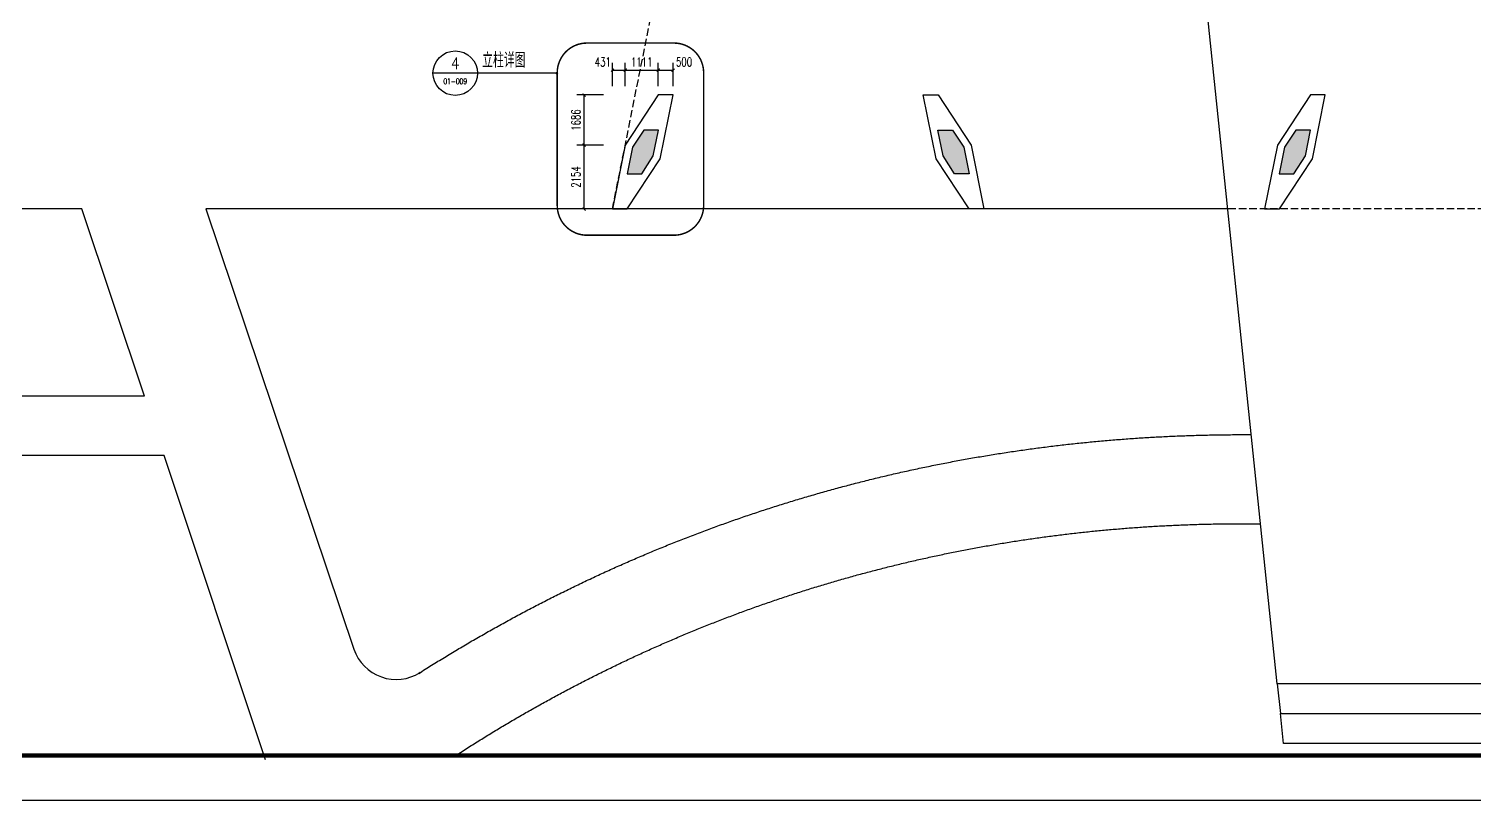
# Model space of a CAD drawing. Header units: inches. Extents: x -97096 to 280004, y -37912 to 97116.
# Drawn here: x -51154 to -2479, y -37912 to -11934 of the extents above; entities that cross this region are included whole.
import ezdxf
from ezdxf.enums import TextEntityAlignment as Align

# ---------------------------------------------------------------- set-up
doc = ezdxf.new("R2010")
doc.units = ezdxf.units.IN
doc.header["$LTSCALE"] = 1000
doc.header["$MEASUREMENT"] = 0
doc.linetypes.add('DASH', pattern=[0.35, 0.25, -0.1])
for name, color, linetype in [('COLUMN', 2, 'Continuous'), ('DIM_IDEN', 3, 'Continuous'), ('GPS提资', 1, 'Continuous'), ('PUB_DIM', 3, 'Continuous'), ('PUB_HATCH', 253, 'Continuous'), ('PUB_TEXT', 7, 'Continuous'), ('RAIL', 163, 'Continuous'), ('SEE', 5, 'Continuous'), ('STAIR', 3, 'Continuous'), ('SURFACE', 6, 'Continuous'), ('TK', 101, 'Continuous')]:
    doc.layers.add(name, color=color, linetype=linetype)
doc.styles.add('_TCH_DIM', font='SIMPLEX', dxfattribs={"bigfont": 'GBCBIG'})
doc.styles.add('_TCH_DIM_T3', font='SIMPLEX', dxfattribs={"width": 0.705882, "bigfont": 'GBCBIG'})
doc.styles.add('_TCH_LABEL', font='COMPLEX', dxfattribs={"bigfont": 'GBCBIG'})
doc.dimstyles.new('_TCH_ARCH&&100', dxfattribs={"dimtxt": 297.5, "dimasz": 100, "dimexe": 250, "dimexo": 300, "dimgap": 126.25, "dimtad": 1, "dimdec": 0, "dimzin": 0, "dimdsep": 46, "dimtxsty": '_TCH_DIM_T3', "dimblk": 'ARCHTICK', "dimcen": 0.09, "dimclrt": 7, "dimazin": 2, "dimtfac": 1, "dimtdec": 0, "dimtix": 1, "dimtmove": 2, "dimatfit": 3, "dimfxl": 1, "dimtolj": 1, "dimtzin": 0, "dimarcsym": 0})

# ---------------------------------------------------------------- blocks, each defined once
blk = doc.blocks.new('_ArchTick')
at = {"color": 0, "linetype": 'ByBlock', "const_width": 0.4}
blk.add_lwpolyline([(-0.5, -0.5), (0.5, 0.5)], dxfattribs=at)
blk = doc.blocks.new('*D213')
at = {"layer": 'Defpoints', "color": 0, "transparency": 16777216}
for p in [(-32455, -15846), (-31500, -15846), (-31500, -18000)]:
    blk.add_point(p, dxfattribs=at)
at = {"layer": 'PUB_DIM', "color": 0, "lineweight": -2, "transparency": 16777216}
for p, q in [((-31800, -15846), (-32705, -15846)), ((-32455, -18000), (-32455, -15846)), ((-31800, -18000), (-32705, -18000))]:
    blk.add_line(p, q, dxfattribs=at)
at = {"layer": 'PUB_DIM', "color": 0, "lineweight": -2, "transparency": 16777216, "xscale": 100, "yscale": 100, "zscale": 100}
for p, rotation in [((-32455, -15846), 90), ((-32455, -18000), 270)]:
    blk.add_blockref('_ArchTick', p, dxfattribs=dict(at, rotation=rotation))
at = {"layer": 'PUB_DIM', "color": 7, "transparency": 16777216, "insert": (-32730, -16923), "char_height": 297.5, "attachment_point": 5, "rotation": 90, "style": '_TCH_DIM_T3'}
blk.add_mtext('\\A1;2154', dxfattribs=at)
blk = doc.blocks.new('*D214')
at = {"layer": 'Defpoints', "color": 0, "transparency": 16777216}
for p in [(-32455, -14160), (-31500, -14160), (-31500, -15846)]:
    blk.add_point(p, dxfattribs=at)
at = {"layer": 'PUB_DIM', "color": 0, "lineweight": -2, "transparency": 16777216}
for p, q in [((-31800, -14160), (-32705, -14160)), ((-32455, -15846), (-32455, -14160)), ((-31800, -15846), (-32705, -15846))]:
    blk.add_line(p, q, dxfattribs=at)
at = {"layer": 'PUB_DIM', "color": 0, "lineweight": -2, "transparency": 16777216, "xscale": 100, "yscale": 100, "zscale": 100}
for p, rotation in [((-32455, -14160), 90), ((-32455, -15846), 270)]:
    blk.add_blockref('_ArchTick', p, dxfattribs=dict(at, rotation=rotation))
at = {"layer": 'PUB_DIM', "color": 7, "transparency": 16777216, "insert": (-32730, -15003), "char_height": 297.5, "attachment_point": 5, "rotation": 90, "style": '_TCH_DIM_T3'}
blk.add_mtext('\\A1;1686', dxfattribs=at)
blk = doc.blocks.new('*D215')
at = {"layer": 'Defpoints', "color": 0, "transparency": 16777216}
for p in [(-31069, -13323), (-31500, -14160), (-31069, -14160)]:
    blk.add_point(p, dxfattribs=at)
at = {"layer": 'PUB_DIM', "color": 0, "lineweight": -2, "transparency": 16777216}
for p, q in [((-31500, -13860), (-31500, -13073)), ((-31069, -13860), (-31069, -13073)), ((-31500, -13323), (-31069, -13323))]:
    blk.add_line(p, q, dxfattribs=at)
at = {"layer": 'PUB_DIM', "color": 0, "lineweight": -2, "transparency": 16777216, "xscale": 100, "yscale": 100, "zscale": 100, "rotation": 180}
blk.add_blockref('_ArchTick', (-31500, -13323), dxfattribs=at)
at = {"layer": 'PUB_DIM', "color": 0, "lineweight": -2, "transparency": 16777216, "xscale": 100, "yscale": 100, "zscale": 100}
blk.add_blockref('_ArchTick', (-31069, -13323), dxfattribs=at)
at = {"layer": 'PUB_DIM', "color": 7, "transparency": 16777216, "insert": (-31825, -13048), "char_height": 297.5, "attachment_point": 5, "style": '_TCH_DIM_T3'}
blk.add_mtext('\\A1;431', dxfattribs=at)
blk = doc.blocks.new('*D216')
at = {"layer": 'Defpoints', "color": 0, "transparency": 16777216}
for p in [(-29958, -13323), (-31069, -14160), (-29958, -14160)]:
    blk.add_point(p, dxfattribs=at)
at = {"layer": 'PUB_DIM', "color": 0, "lineweight": -2, "transparency": 16777216}
for p, q in [((-31069, -13860), (-31069, -13073)), ((-29958, -13860), (-29958, -13073)), ((-31069, -13323), (-29958, -13323))]:
    blk.add_line(p, q, dxfattribs=at)
at = {"layer": 'PUB_DIM', "color": 0, "lineweight": -2, "transparency": 16777216, "xscale": 100, "yscale": 100, "zscale": 100, "rotation": 180}
blk.add_blockref('_ArchTick', (-31069, -13323), dxfattribs=at)
at = {"layer": 'PUB_DIM', "color": 0, "lineweight": -2, "transparency": 16777216, "xscale": 100, "yscale": 100, "zscale": 100}
blk.add_blockref('_ArchTick', (-29958, -13323), dxfattribs=at)
at = {"layer": 'PUB_DIM', "color": 7, "transparency": 16777216, "insert": (-30514, -13048), "char_height": 297.5, "attachment_point": 5, "style": '_TCH_DIM_T3'}
blk.add_mtext('\\A1;1111', dxfattribs=at)
blk = doc.blocks.new('*D217')
at = {"layer": 'Defpoints', "color": 0, "transparency": 16777216}
for p in [(-29458, -13323), (-29958, -14160), (-29458, -14160)]:
    blk.add_point(p, dxfattribs=at)
at = {"layer": 'PUB_DIM', "color": 0, "lineweight": -2, "transparency": 16777216}
for p, q in [((-29958, -13860), (-29958, -13073)), ((-29458, -13860), (-29458, -13073)), ((-29958, -13323), (-29458, -13323))]:
    blk.add_line(p, q, dxfattribs=at)
at = {"layer": 'PUB_DIM', "color": 0, "lineweight": -2, "transparency": 16777216, "xscale": 100, "yscale": 100, "zscale": 100, "rotation": 180}
blk.add_blockref('_ArchTick', (-29958, -13323), dxfattribs=at)
at = {"layer": 'PUB_DIM', "color": 0, "lineweight": -2, "transparency": 16777216, "xscale": 100, "yscale": 100, "zscale": 100}
blk.add_blockref('_ArchTick', (-29458, -13323), dxfattribs=at)
at = {"layer": 'PUB_DIM', "color": 7, "transparency": 16777216, "insert": (-29088, -13048), "char_height": 297.5, "attachment_point": 5, "style": '_TCH_DIM_T3'}
blk.add_mtext('\\A1;500', dxfattribs=at)
blk = doc.blocks.new('A0-150')
at = {"layer": 'TK'}
blk.add_lwpolyline([(0, 0), (178350, 0), (178350, 126150), (0, 126150)], close=True, dxfattribs=at)
at = {"layer": 'TK', "const_width": 150}
blk.add_lwpolyline([(3750, 1500), (176850, 1500), (176850, 124650), (3750, 124650)], close=True, dxfattribs=at)

msp = doc.modelspace()

# ---------------------------------------------------------------- hatches: boundary and pattern name
at = {"layer": 'PUB_HATCH', "linetype": 'DASH'}
h = msp.add_hatch(color=256, dxfattribs=at)
h.dxf.hatch_style = 1
h.paths.add_polyline_path([(-31007.3, -16811.1), (-30513.4, -16811.1), (-30123.9, -16214.4), (-29950.7, -15348.6), (-30442.1, -15348.6), (-30828, -15914)])
h = msp.add_hatch(color=256, dxfattribs=at)
h.dxf.hatch_style = 1
h.paths.add_polyline_path([(-19482.1, -16811.1), (-19976, -16811.1), (-20365.6, -16214.4), (-20538.8, -15348.6), (-20047.4, -15348.6), (-19661.5, -15914)])
h = msp.add_hatch(color=256, dxfattribs=at)
h.dxf.hatch_style = 1
h.paths.add_polyline_path([(-9042.9, -16811.1), (-8549, -16811.1), (-8159.4, -16214.4), (-7986.2, -15348.6), (-8477.7, -15348.6), (-8863.5, -15914)])

# ---------------------------------------------------------------- linework, layer by layer
at = {"layer": 'COLUMN'}
for points in [[(-31007.3, -16811.1), (-30513.4, -16811.1), (-30123.9, -16214.4), (-29950.7, -15348.6), (-30442.1, -15348.6), (-30828, -15914)], [(-19482.1, -16811.1), (-19976, -16811.1), (-20365.6, -16214.4), (-20538.8, -15348.6), (-20047.4, -15348.6), (-19661.5, -15914)], [(-9042.9, -16811.1), (-8549, -16811.1), (-8159.4, -16214.4), (-7986.2, -15348.6), (-8477.7, -15348.6), (-8863.5, -15914)]]:
    msp.add_lwpolyline(points, close=True, dxfattribs=at)
at = {"layer": 'DIM_IDEN'}
for p, q in [((-36044.7, -13425.3), (-37544.7, -13425.3)), ((-35167.8, -13425.3), (-36044.7, -13425.3)), ((-33404.9, -13425.3), (-35167.8, -13425.3))]:
    msp.add_line(p, q, dxfattribs=at)
for centre, radius in [((-36794.7, -13425.3), 750), ((-33379.9, -13425.3), 25)]:
    msp.add_circle(centre, radius, dxfattribs=at)
at = {"layer": 'PUB_DIM', "linetype": 'DASH', "const_width": 50}
msp.add_lwpolyline([(-32360, -12410.2), (-29428, -12410.2, -0.4142136), (-28428, -13410.2), (-28428, -17883.3, -0.4142136), (-29428, -18883.3), (-32360, -18883.3, -0.4142136), (-33360, -17883.3), (-33360, -13410.2, -0.4142136)], format="xyb", close=True, dxfattribs=at)
at = {"layer": 'RAIL'}
for p, q in [((-47265.8, -24300.1), (-49365.8, -18000.1)), ((-47265.8, -24300.1), (-71425, -24300.1)), ((-46599.1, -26300.1), (-71425, -26300.1)), ((-43181.6, -36552.6), (-46599.1, -26300.1))]:
    msp.add_line(p, q, dxfattribs=at)
for points in [[(12000, -6250.1), (9108.4, -34000.1), (-9108.5, -34000.1), (-12000.1, -6250.1)], [(-49365.8, -18000.1), (-71425, -18000.1)], [(-10775.7, -18000.1), (-45191.7, -18000.1)], [(-36783.7, -36412.1), (-36563.5, -36270.6), (-36513, -36238.2), (-36462.4, -36205.8), (-36411.8, -36173.6), (-36361.1, -36141.4), (-36310.5, -36109.2), (-36259.8, -36077.2), (-36209, -36045.1), (-36158.2, -36013.2), (-36107.4, -35981.3), (-36056.6, -35949.5), (-36005.7, -35917.8), (-35954.8, -35886.1), (-35903.9, -35854.5), (-35852.9, -35822.9), (-35801.9, -35791.5), (-35750.8, -35760), (-35699.8, -35728.7), (-35648.7, -35697.4), (-35597.6, -35666.2), (-35546.4, -35635), (-35495.2, -35604), (-35444, -35572.9), (-35392.7, -35542), (-35341.4, -35511.1), (-35290.1, -35480.3), (-35238.8, -35449.5), (-35187.4, -35418.8), (-35136, -35388.2), (-35084.5, -35357.7), (-35033, -35327.2), (-34981.5, -35296.7), (-34930, -35266.4), (-34878.4, -35236.1), (-34826.8, -35205.9), (-34775.2, -35175.7), (-34723.5, -35145.6), (-34671.8, -35115.6), (-34620.1, -35085.6), (-34568.3, -35055.8), (-34516.5, -35025.9), (-34464.7, -34996.2), (-34412.9, -34966.5), (-34361, -34936.8), (-34309.1, -34907.3), (-34257.1, -34877.8), (-34205.1, -34848.4), (-34153.1, -34819), (-34101.1, -34789.7), (-34049, -34760.5), (-33996.9, -34731.3), (-33944.8, -34702.2), (-33892.6, -34673.2), (-33840.5, -34644.2), (-33788.2, -34615.4), (-33736, -34586.5), (-33683.7, -34557.8), (-33631.4, -34529.1), (-33579.1, -34500.4), (-33526.7, -34471.9), (-33474.3, -34443.4), (-33421.9, -34415), (-33369.4, -34386.6), (-33316.9, -34358.3), (-33264.4, -34330.1), (-33211.9, -34301.9), (-33159.3, -34273.9), (-33106.7, -34245.8), (-33054, -34217.9), (-33001.4, -34190), (-32948.7, -34162.2), (-32895.9, -34134.4), (-32843.2, -34106.7), (-32790.4, -34079.1), (-32737.6, -34051.5), (-32684.7, -34024.1), (-32631.9, -33996.6), (-32579, -33969.3), (-32526, -33942), (-32473.1, -33914.8), (-32420.1, -33887.6), (-32367.1, -33860.6), (-32314, -33833.5), (-32260.9, -33806.6), (-32207.8, -33779.7), (-32154.7, -33752.9), (-32101.5, -33726.2), (-32048.3, -33699.5), (-31995.1, -33672.9), (-31941.8, -33646.3), (-31888.6, -33619.9), (-31835.3, -33593.5), (-31781.9, -33567.1), (-31728.6, -33540.8), (-31675.2, -33514.6), (-31621.7, -33488.5), (-31568.3, -33462.4), (-31514.8, -33436.4), (-31461.3, -33410.5), (-31407.8, -33384.6), (-31354.2, -33358.8), (-31300.6, -33333.1), (-31247, -33307.4), (-31193.3, -33281.8), (-31139.7, -33256.3), (-31086, -33230.9), (-31032.2, -33205.5), (-30978.5, -33180.1), (-30924.7, -33154.9), (-30870.9, -33129.7), (-30817, -33104.6), (-30763.1, -33079.5), (-30709.2, -33054.5), (-30655.3, -33029.6), (-30601.4, -33004.8), (-30547.4, -32980), (-30493.4, -32955.3), (-30439.3, -32930.7), (-30385.3, -32906.1), (-30331.2, -32881.6), (-30277.1, -32857.1), (-30222.9, -32832.8), (-30168.7, -32808.5), (-30114.5, -32784.2), (-30060.3, -32760.1), (-30006.1, -32736), (-29951.8, -32711.9), (-29897.5, -32688), (-29843.1, -32664.1), (-29788.8, -32640.3), (-29734.4, -32616.5), (-29680, -32592.8), (-29625.5, -32569.2), (-29571, -32545.6), (-29516.5, -32522.2), (-29462, -32498.7), (-29407.5, -32475.4), (-29352.9, -32452.1), (-29298.3, -32428.9), (-29243.7, -32405.8), (-29189, -32382.7), (-29134.3, -32359.7), (-29079.6, -32336.8), (-29024.9, -32313.9), (-28970.1, -32291.1), (-28915.3, -32268.4), (-28860.5, -32245.7), (-28805.7, -32223.1), (-28750.8, -32200.6), (-28695.9, -32178.1), (-28641, -32155.8), (-28586.1, -32133.4), (-28531.1, -32111.2), (-28476.1, -32089), (-28421.1, -32066.9), (-28366, -32044.9), (-28311, -32022.9), (-28255.9, -32001), (-28200.7, -31979.2), (-28145.6, -31957.4), (-28090.4, -31935.7), (-28035.2, -31914.1), (-27980, -31892.5), (-27924.7, -31871), (-27869.5, -31849.6), (-27814.2, -31828.2), (-27758.8, -31807), (-27703.5, -31785.7), (-27648.1, -31764.6), (-27592.7, -31743.5), (-27537.3, -31722.5), (-27481.8, -31701.6), (-27426.3, -31680.7), (-27370.8, -31659.9), (-27315.3, -31639.2), (-27259.8, -31618.5), (-27204.2, -31597.9), (-27148.6, -31577.4), (-27093, -31556.9), (-27037.3, -31536.6), (-26981.6, -31516.2), (-26925.9, -31496), (-26870.2, -31475.8), (-26814.5, -31455.7), (-26758.7, -31435.7), (-26702.9, -31415.7), (-26647.1, -31395.8), (-26591.2, -31376), (-26535.4, -31356.2), (-26479.5, -31336.5), (-26423.5, -31316.9), (-26367.6, -31297.3), (-26311.6, -31277.8), (-26255.6, -31258.4), (-26199.6, -31239.1), (-26143.6, -31219.8), (-26087.5, -31200.6), (-26031.4, -31181.5), (-25975.3, -31162.4), (-25919.2, -31143.4), (-25863, -31124.5), (-25806.9, -31105.6), (-25750.7, -31086.8), (-25694.4, -31068.1), (-25638.2, -31049.5), (-25581.9, -31030.9), (-25525.6, -31012.4), (-25469.3, -30993.9), (-25413, -30975.6), (-25356.6, -30957.3), (-25300.2, -30939), (-25243.8, -30920.9), (-25187.3, -30902.8), (-25130.9, -30884.8), (-25074.4, -30866.8), (-25017.9, -30848.9), (-24961.4, -30831.1), (-24904.8, -30813.4), (-24848.2, -30795.7), (-24791.6, -30778.1), (-24735, -30760.6), (-24678.4, -30743.1), (-24621.7, -30725.7), (-24565, -30708.4), (-24508.3, -30691.1), (-24451.6, -30673.9), (-24394.8, -30656.8), (-24338.1, -30639.8), (-24281.3, -30622.8), (-24224.4, -30605.9), (-24167.6, -30589.1), (-24110.7, -30572.3), (-24053.8, -30555.6), (-23996.9, -30539), (-23940, -30522.4), (-23883, -30505.9), (-23826.1, -30489.5), (-23769.1, -30473.2), (-23712, -30456.9), (-23655, -30440.7), (-23597.9, -30424.6), (-23540.9, -30408.5), (-23483.8, -30392.5), (-23426.6, -30376.6), (-23369.5, -30360.7), (-23312.3, -30345), (-23255.1, -30329.2), (-23197.9, -30313.6), (-23140.7, -30298), (-23083.4, -30282.5), (-23026.1, -30267.1), (-22968.8, -30251.7), (-22911.5, -30236.5), (-22854.2, -30221.2), (-22796.8, -30206.1), (-22739.4, -30191), (-22682, -30176), (-22624.6, -30161.1), (-22567.1, -30146.2), (-22509.7, -30131.4), (-22452.2, -30116.7), (-22394.7, -30102), (-22337.1, -30087.4), (-22279.6, -30072.9), (-22222, -30058.5), (-22164.4, -30044.1), (-22106.8, -30029.8), (-22049.2, -30015.5), (-21991.5, -30001.4), (-21933.8, -29987.3), (-21876.2, -29973.3), (-21818.4, -29959.3), (-21760.7, -29945.4), (-21702.9, -29931.6), (-21645.2, -29917.9), (-21587.4, -29904.2), (-21529.6, -29890.6), (-21471.7, -29877.1), (-21413.9, -29863.6), (-21356, -29850.2), (-21298.1, -29836.9), (-21240.2, -29823.7), (-21182.3, -29810.5), (-21124.3, -29797.4), (-21066.3, -29784.4), (-21008.3, -29771.4), (-20950.3, -29758.5), (-20892.3, -29745.7), (-20834.2, -29732.9), (-20776.2, -29720.3), (-20718.1, -29707.7), (-20660, -29695.1), (-20601.8, -29682.7), (-20543.7, -29670.3), (-20485.5, -29657.9), (-20427.3, -29645.7), (-20369.1, -29633.5), (-20310.9, -29621.4), (-20252.6, -29609.3), (-20194.4, -29597.4), (-20136.1, -29585.5), (-20077.8, -29573.6), (-20019.5, -29561.9), (-19961.1, -29550.2), (-19902.8, -29538.6), (-19844.4, -29527), (-19786, -29515.6), (-19727.6, -29504.2), (-19669.2, -29492.8), (-19610.7, -29481.6), (-19552.3, -29470.4), (-19493.8, -29459.3), (-19435.3, -29448.2), (-19376.7, -29437.2), (-19318.2, -29426.3), (-19259.6, -29415.5), (-19201.1, -29404.7), (-19142.5, -29394), (-19083.9, -29383.4), (-19025.2, -29372.9), (-18966.6, -29362.4), (-18907.9, -29352), (-18849.2, -29341.6), (-18790.5, -29331.4), (-18731.8, -29321.2), (-18673.1, -29311.1), (-18614.3, -29301), (-18555.5, -29291), (-18496.7, -29281.1), (-18437.9, -29271.3), (-18379.1, -29261.5), (-18320.3, -29251.8), (-18261.4, -29242.2), (-18202.5, -29232.6), (-18143.6, -29223.2), (-18084.7, -29213.7), (-18025.8, -29204.4), (-17966.8, -29195.1), (-17907.9, -29185.9), (-17848.9, -29176.8), (-17789.9, -29167.8), (-17730.9, -29158.8), (-17671.8, -29149.9), (-17612.8, -29141), (-17553.7, -29132.3), (-17494.6, -29123.6), (-17435.5, -29114.9), (-17376.4, -29106.4), (-17317.3, -29097.9), (-17258.2, -29089.5), (-17199, -29081.1), (-17139.8, -29072.9), (-17080.6, -29064.7), (-17021.4, -29056.6), (-16962.2, -29048.5), (-16902.9, -29040.5), (-16843.7, -29032.6), (-16784.4, -29024.8), (-16725.1, -29017), (-16665.8, -29009.3), (-16606.5, -29001.7), (-16547.1, -28994.1), (-16487.8, -28986.6), (-16428.4, -28979.2), (-16369, -28971.9), (-16309.6, -28964.6), (-16250.2, -28957.4), (-16190.7, -28950.3), (-16131.3, -28943.3), (-16071.8, -28936.3), (-16012.3, -28929.4), (-15952.8, -28922.5), (-15893.3, -28915.8), (-15833.8, -28909.1), (-15774.2, -28902.5), (-15714.7, -28895.9), (-15655.1, -28889.4), (-15595.5, -28883), (-15535.9, -28876.7), (-15476.3, -28870.4), (-15416.7, -28864.2), (-15357, -28858.1), (-15297.3, -28852.1), (-15237.7, -28846.1), (-15178, -28840.2), (-15118.3, -28834.3), (-15058.5, -28828.6), (-14998.8, -28822.9), (-14939.1, -28817.3), (-14879.3, -28811.7), (-14819.5, -28806.2), (-14759.7, -28800.8), (-14699.9, -28795.5), (-14640.1, -28790.3), (-14580.2, -28785.1), (-14520.4, -28780), (-14460.5, -28774.9), (-14400.6, -28769.9), (-14340.7, -28765), (-14280.8, -28760.2), (-14220.9, -28755.5), (-14161, -28750.8), (-14101, -28746.2), (-14041.1, -28741.6), (-13981.1, -28737.1), (-13921.1, -28732.7), (-13861.1, -28728.4), (-13801.1, -28724.2), (-13741, -28720), (-13681, -28715.9), (-13620.9, -28711.8), (-13560.9, -28707.9), (-13500.8, -28704), (-13440.7, -28700.2), (-13380.6, -28696.4), (-13320.4, -28692.7), (-13260.3, -28689.1), (-13200.1, -28685.6), (-13140, -28682.1), (-13079.8, -28678.7), (-13019.6, -28675.4), (-12959.4, -28672.2), (-12899.2, -28669), (-12839, -28665.9), (-12778.7, -28662.9), (-12718.5, -28659.9), (-12658.2, -28657), (-12597.9, -28654.2), (-12537.6, -28651.5), (-12477.3, -28648.8), (-12417, -28646.2), (-12356.7, -28643.7), (-12296.3, -28641.2), (-12236, -28638.9), (-12175.6, -28636.5), (-12115.2, -28634.3), (-12054.8, -28632.1), (-11994.4, -28630.1), (-11934, -28628), (-11873.6, -28626.1), (-11813.2, -28624.2), (-11752.7, -28622.4), (-11692.2, -28620.7), (-11631.8, -28619), (-11571.3, -28617.4), (-11510.8, -28615.9), (-11450.3, -28614.5), (-11389.8, -28613.1), (-11329.2, -28611.8), (-11268.7, -28610.6), (-11208.1, -28609.4), (-11147.6, -28608.3), (-11087, -28607.3), (-11026.4, -28606.4), (-10965.8, -28605.5), (-10905.2, -28604.7), (-10844.6, -28604), (-10783.9, -28603.3), (-10723.3, -28602.8), (-10662.6, -28602.3), (-10602, -28601.8), (-10541.3, -28601.5), (-10480.6, -28601.2), (-10419.9, -28601), (-10359.2, -28600.8), (-10298.5, -28600.7), (-10237.8, -28600.7), (-10177, -28600.8), (-10116.3, -28601), (-10055.5, -28601.2), (-9994.7, -28601.5), (-9934, -28601.8), (-9670.8, -28603.7)], [(-9108.5, -34000.1), (-8999.7, -35000.1), (9004.2, -35000.1), (9108.4, -34000.1)], [(9004.2, -35000.1), (8900, -36000.1), (-8900, -36000.1), (-8999.7, -35000.1)]]:
    msp.add_lwpolyline(points, dxfattribs=at)
msp.add_lwpolyline([(-45191.7, -18000.1), (-40206.2, -32827.6, 0.4873811), (-37978.1, -33614.3), (-38023, -33643), (-37969.3, -33608.8), (-37915.5, -33574.7), (-37861.7, -33540.7), (-37807.9, -33506.7), (-37754.1, -33472.9), (-37700.2, -33439), (-37646.2, -33405.3), (-37592.3, -33371.6), (-37538.3, -33338), (-37484.2, -33304.5), (-37430.1, -33271), (-37376, -33237.6), (-37321.9, -33204.3), (-37267.7, -33171), (-37213.5, -33137.9), (-37159.3, -33104.7), (-37105, -33071.7), (-37050.7, -33038.7), (-36996.3, -33005.8), (-36941.9, -32973), (-36887.5, -32940.2), (-36833, -32907.5), (-36778.6, -32874.8), (-36724, -32842.3), (-36669.5, -32809.8), (-36614.9, -32777.4), (-36560.3, -32745), (-36505.6, -32712.7), (-36450.9, -32680.5), (-36396.2, -32648.4), (-36341.4, -32616.3), (-36286.6, -32584.3), (-36231.8, -32552.3), (-36176.9, -32520.5), (-36122, -32488.7), (-36067.1, -32457), (-36012.1, -32425.3), (-35957.1, -32393.7), (-35902.1, -32362.2), (-35847, -32330.8), (-35791.9, -32299.4), (-35736.8, -32268.1), (-35681.6, -32236.8), (-35626.4, -32205.7), (-35571.2, -32174.6), (-35515.9, -32143.6), (-35460.6, -32112.6), (-35405.3, -32081.7), (-35349.9, -32050.9), (-35294.5, -32020.2), (-35239.1, -31989.5), (-35183.6, -31958.9), (-35128.1, -31928.4), (-35072.6, -31897.9), (-35017, -31867.5), (-34961.4, -31837.2), (-34905.8, -31806.9), (-34850.1, -31776.8), (-34794.4, -31746.7), (-34738.7, -31716.6), (-34682.9, -31686.7), (-34627.1, -31656.8), (-34571.3, -31626.9), (-34515.4, -31597.2), (-34459.5, -31567.5), (-34403.6, -31537.9), (-34347.7, -31508.3), (-34291.7, -31478.9), (-34235.7, -31449.5), (-34179.6, -31420.1), (-34123.5, -31390.9), (-34067.4, -31361.7), (-34011.3, -31332.6), (-33955.1, -31303.5), (-33898.9, -31274.6), (-33842.6, -31245.7), (-33786.4, -31216.8), (-33730.1, -31188.1), (-33673.7, -31159.4), (-33617.3, -31130.8), (-33560.9, -31102.2), (-33504.5, -31073.7), (-33448.1, -31045.3), (-33391.6, -31017), (-33335, -30988.7), (-33278.5, -30960.5), (-33221.9, -30932.4), (-33165.3, -30904.4), (-33108.6, -30876.4), (-33051.9, -30848.5), (-32995.2, -30820.7), (-32938.5, -30792.9), (-32881.7, -30765.2), (-32824.9, -30737.6), (-32768.1, -30710.1), (-32711.2, -30682.6), (-32654.3, -30655.2), (-32597.4, -30627.8), (-32540.4, -30600.6), (-32483.4, -30573.4), (-32426.4, -30546.3), (-32369.4, -30519.2), (-32312.3, -30492.3), (-32255.2, -30465.4), (-32198, -30438.5), (-32140.9, -30411.8), (-32083.7, -30385.1), (-32026.4, -30358.5), (-31969.2, -30331.9), (-31911.9, -30305.5), (-31854.6, -30279.1), (-31797.2, -30252.8), (-31739.8, -30226.5), (-31682.4, -30200.3), (-31625, -30174.2), (-31567.5, -30148.2), (-31510, -30122.2), (-31452.5, -30096.3), (-31395, -30070.5), (-31337.4, -30044.8), (-31279.8, -30019.1), (-31222.1, -29993.5), (-31164.4, -29967.9), (-31106.7, -29942.5), (-31049, -29917.1), (-30991.2, -29891.8), (-30933.5, -29866.6), (-30875.6, -29841.4), (-30817.8, -29816.3), (-30759.9, -29791.3), (-30702, -29766.3), (-30644.1, -29741.4), (-30586.1, -29716.6), (-30528.1, -29691.9), (-30470.1, -29667.2), (-30412.1, -29642.6), (-30354, -29618.1), (-30295.9, -29593.7), (-30237.7, -29569.3), (-30179.6, -29545), (-30121.4, -29520.8), (-30063.2, -29496.6), (-30004.9, -29472.6), (-29946.7, -29448.6), (-29888.4, -29424.6), (-29830, -29400.8), (-29771.7, -29377), (-29713.3, -29353.3), (-29654.9, -29329.6), (-29596.4, -29306.1), (-29538, -29282.6), (-29479.5, -29259.1), (-29420.9, -29235.8), (-29362.4, -29212.5), (-29303.8, -29189.3), (-29245.2, -29166.2), (-29186.6, -29143.1), (-29127.9, -29120.1), (-29069.2, -29097.2), (-29010.5, -29074.4), (-28951.8, -29051.6), (-28893, -29028.9), (-28834.2, -29006.3), (-28775.4, -28983.8), (-28716.5, -28961.3), (-28657.7, -28938.9), (-28598.8, -28916.6), (-28539.8, -28894.3), (-28480.9, -28872.1), (-28421.9, -28850), (-28362.9, -28828), (-28303.8, -28806.1), (-28244.8, -28784.2), (-28185.7, -28762.4), (-28126.6, -28740.6), (-28067.4, -28719), (-28008.3, -28697.4), (-27949.1, -28675.8), (-27889.9, -28654.4), (-27830.6, -28633), (-27771.3, -28611.7), (-27712, -28590.5), (-27652.7, -28569.4), (-27593.4, -28548.3), (-27534, -28527.3), (-27474.6, -28506.4), (-27415.2, -28485.5), (-27355.7, -28464.7), (-27296.2, -28444), (-27236.7, -28423.4), (-27177.2, -28402.8), (-27117.6, -28382.3), (-27058.1, -28361.9), (-26998.5, -28341.6), (-26938.8, -28321.3), (-26879.2, -28301.1), (-26819.5, -28281), (-26759.8, -28261), (-26700.1, -28241), (-26640.3, -28221.1), (-26580.5, -28201.3), (-26520.7, -28181.6), (-26460.9, -28161.9), (-26401, -28142.3), (-26341.1, -28122.8), (-26281.2, -28103.3), (-26221.3, -28083.9), (-26161.4, -28064.6), (-26101.4, -28045.4), (-26041.4, -28026.3), (-25981.4, -28007.2), (-25921.3, -27988.2), (-25861.2, -27969.2), (-25801.1, -27950.4), (-25741, -27931.6), (-25680.9, -27912.9), (-25620.7, -27894.3), (-25560.5, -27875.7), (-25500.3, -27857.2), (-25440, -27838.8), (-25379.8, -27820.5), (-25319.5, -27802.2), (-25259.2, -27784), (-25198.8, -27765.9), (-25138.5, -27747.9), (-25078.1, -27729.9), (-25017.7, -27712), (-24957.3, -27694.2), (-24896.8, -27676.5), (-24836.3, -27658.8), (-24775.8, -27641.2), (-24715.3, -27623.7), (-24654.8, -27606.3), (-24594.2, -27588.9), (-24533.6, -27571.6), (-24473, -27554.4), (-24412.3, -27537.2), (-24351.7, -27520.2), (-24291, -27503.2), (-24230.3, -27486.2), (-24169.6, -27469.4), (-24108.8, -27452.6), (-24048, -27435.9), (-23987.2, -27419.3), (-23926.4, -27402.8), (-23865.6, -27386.3), (-23804.7, -27369.9), (-23743.8, -27353.6), (-23682.9, -27337.3), (-23622, -27321.2), (-23561, -27305.1), (-23500.1, -27289), (-23439.1, -27273.1), (-23378.1, -27257.2), (-23317, -27241.4), (-23256, -27225.7), (-23194.9, -27210), (-23133.8, -27194.5), (-23072.6, -27179), (-23011.5, -27163.6), (-22950.3, -27148.2), (-22889.1, -27132.9), (-22827.9, -27117.7), (-22766.7, -27102.6), (-22705.4, -27087.6), (-22644.2, -27072.6), (-22582.9, -27057.7), (-22521.5, -27042.9), (-22460.2, -27028.1), (-22398.8, -27013.4), (-22337.5, -26998.9), (-22276.1, -26984.3), (-22214.6, -26969.9), (-22153.2, -26955.5), (-22091.7, -26941.2), (-22030.3, -26927), (-21968.7, -26912.8), (-21907.2, -26898.8), (-21845.7, -26884.8), (-21784.1, -26870.9), (-21722.5, -26857), (-21660.9, -26843.2), (-21599.3, -26829.6), (-21537.6, -26815.9), (-21476, -26802.4), (-21414.3, -26788.9), (-21352.6, -26775.5), (-21290.9, -26762.2), (-21229.1, -26749), (-21167.4, -26735.8), (-21105.6, -26722.7), (-21043.8, -26709.7), (-20981.9, -26696.7), (-20920.1, -26683.9), (-20858.2, -26671.1), (-20796.3, -26658.4), (-20734.4, -26645.7), (-20672.5, -26633.2), (-20610.6, -26620.7), (-20548.6, -26608.3), (-20486.6, -26595.9), (-20424.6, -26583.7), (-20362.6, -26571.5), (-20300.6, -26559.4), (-20238.5, -26547.3), (-20176.5, -26535.4), (-20114.4, -26523.5), (-20052.3, -26511.7), (-19990.1, -26500), (-19928, -26488.3), (-19865.8, -26476.7), (-19803.6, -26465.2), (-19741.4, -26453.8), (-19679.2, -26442.4), (-19617, -26431.2), (-19554.7, -26420), (-19492.4, -26408.8), (-19430.1, -26397.8), (-19367.8, -26386.8), (-19305.5, -26375.9), (-19243.1, -26365.1), (-19180.8, -26354.3), (-19118.4, -26343.7), (-19056, -26333.1), (-18993.5, -26322.5), (-18931.1, -26312.1), (-18868.6, -26301.7), (-18806.2, -26291.4), (-18743.7, -26281.2), (-18681.2, -26271.1), (-18618.6, -26261), (-18556.1, -26251), (-18493.5, -26241.1), (-18431, -26231.3), (-18368.4, -26221.5), (-18305.8, -26211.8), (-18243.1, -26202.2), (-18180.5, -26192.7), (-18117.8, -26183.2), (-18055.1, -26173.8), (-17992.4, -26164.5), (-17929.7, -26155.3), (-17867, -26146.1), (-17804.3, -26137), (-17741.5, -26128), (-17678.7, -26119.1), (-17615.9, -26110.3), (-17553.1, -26101.5), (-17490.3, -26092.8), (-17427.4, -26084.2), (-17364.6, -26075.6), (-17301.7, -26067.1), (-17238.8, -26058.7), (-17175.9, -26050.4), (-17113, -26042.2), (-17050, -26034), (-16987.1, -26025.9), (-16924.1, -26017.9), (-16861.1, -26010), (-16798.1, -26002.1), (-16735.1, -25994.3), (-16672, -25986.6), (-16609, -25979), (-16545.9, -25971.4), (-16482.8, -25963.9), (-16419.7, -25956.5), (-16356.6, -25949.2), (-16293.5, -25941.9), (-16230.4, -25934.8), (-16167.2, -25927.7), (-16104, -25920.6), (-16040.8, -25913.7), (-15977.6, -25906.8), (-15914.4, -25900), (-15851.2, -25893.3), (-15787.9, -25886.6), (-15724.7, -25880.1), (-15661.4, -25873.6), (-15598.1, -25867.2), (-15534.8, -25860.8), (-15471.5, -25854.6), (-15408.2, -25848.4), (-15344.8, -25842.3), (-15281.4, -25836.2), (-15218.1, -25830.3), (-15154.7, -25824.4), (-15091.3, -25818.6), (-15027.9, -25812.9), (-14964.4, -25807.2), (-14901, -25801.6), (-14837.5, -25796.1), (-14774, -25790.7), (-14710.6, -25785.3), (-14647.1, -25780.1), (-14583.5, -25774.9), (-14520, -25769.8), (-14456.5, -25764.7), (-14392.9, -25759.7), (-14329.3, -25754.9), (-14265.8, -25750), (-14202.2, -25745.3), (-14138.6, -25740.6), (-14074.9, -25736.1), (-14011.3, -25731.5), (-13947.7, -25727.1), (-13884, -25722.8), (-13820.3, -25718.5), (-13756.6, -25714.3), (-13692.9, -25710.1), (-13629.2, -25706.1), (-13565.5, -25702.1), (-13501.8, -25698.2), (-13438, -25694.4), (-13374.3, -25690.7), (-13310.5, -25687), (-13246.7, -25683.4), (-13182.9, -25679.9), (-13119.1, -25676.4), (-13055.3, -25673.1), (-12991.4, -25669.8), (-12927.6, -25666.6), (-12863.7, -25663.4), (-12799.9, -25660.4), (-12736, -25657.4), (-12672.1, -25654.5), (-12608.2, -25651.7), (-12544.3, -25648.9), (-12480.3, -25646.2), (-12416.4, -25643.6), (-12352.4, -25641.1), (-12288.5, -25638.7), (-12224.5, -25636.3), (-12160.5, -25634), (-12096.5, -25631.8), (-12032.5, -25629.6), (-11968.5, -25627.6), (-11904.5, -25625.6), (-11840.4, -25623.7), (-11776.4, -25621.9), (-11712.3, -25620.1), (-11648.2, -25618.4), (-11584.1, -25616.8), (-11520, -25615.3), (-11455.9, -25613.8), (-11391.8, -25612.4), (-11327.7, -25611.1), (-11263.6, -25609.9), (-11199.4, -25608.8), (-11135.2, -25607.7), (-11071.1, -25606.7), (-11006.9, -25605.8), (-10942.7, -25605), (-10878.5, -25604.2), (-10814.3, -25603.5), (-10750.1, -25602.9), (-10685.9, -25602.4), (-10621.6, -25601.9), (-10557.4, -25601.5), (-10493.1, -25601.2), (-10428.8, -25601), (-10364.6, -25600.8), (-10300.3, -25600.7), (-10236, -25600.7), (-10171.7, -25600.8), (-10107.4, -25601), (-10043, -25601.2), (-9983.6, -25601.5)], format="xyb", dxfattribs=at)
at = {"layer": 'SEE', "linetype": 'DASH'}
msp.add_lwpolyline([(29150.5, -6250), (31500, -18000.4), (-31500, -18000.4), (-29483.5, -7915)], dxfattribs=at)
at = {"layer": 'STAIR', "linetype": 'DASH'}
msp.add_lwpolyline([(29150.5, -6250), (31500, -18000.4), (-31500, -18000.4), (-29483.5, -7915)], dxfattribs=at)
at = {"layer": 'SURFACE'}
for points in [[(-31500, -18000), (-31000, -18000), (-29888.8, -16313.8), (-29457.9, -14159.8), (-29957.9, -14159.8), (-31069.3, -15845.9), (-31500, -18000)], [(-18989.5, -18000), (-19489.5, -18000), (-20600.7, -16313.8), (-21031.6, -14159.8), (-20531.6, -14159.8), (-19420.2, -15845.9), (-18989.5, -18000)], [(-9535.6, -18000), (-9035.6, -18000), (-7924.4, -16313.8), (-7493.5, -14159.8), (-7993.5, -14159.8), (-9104.9, -15845.9), (-9535.6, -18000)]]:
    msp.add_lwpolyline(points, close=True, dxfattribs=at)

# ---------------------------------------------------------------- block references
at = {"layer": 'GPS提资'}
msp.add_blockref('A0-150', (-75175, -37912.1), dxfattribs=at)

# ---------------------------------------------------------------- texts
at = {"layer": 'PUB_TEXT', "style": '_TCH_LABEL'}
for s, height, width, p, p2 in [('4', 385.7, 1.019739, (-36944.6, -13285.6), (-36644.9, -13285.6)), ('01-009', 187.72, 0.777886, (-37194.6, -13791.7), (-36394.9, -13791.7))]:
    msp.add_text(s, height=height, dxfattribs=dict(at, width=width)).set_placement(p, p2, align=Align.FIT)
at = {"layer": 'PUB_TEXT', "style": '_TCH_DIM'}
msp.add_text('立柱详图', height=506.38, dxfattribs=at).set_placement((-35887.2, -13239.8))

# ---------------------------------------------------------------- dimensions: what is measured, and where the dimension line sits
at = {"layer": 'PUB_DIM'}
for base, p1, p2, picture, middle in [((-31069.3, -13322.7), (-31500, -14159.8), (-31069.3, -14159.8), '*D215', (-31825, -13047.7)), ((-29457.9, -13322.7), (-29957.9, -14159.8), (-29457.9, -14159.8), '*D217', (-29087.9, -13047.7))]:
    dim = msp.add_linear_dim(base=base, p1=p1, p2=p2, angle=0, dimstyle='_TCH_ARCH&&100', dxfattribs=at)
    dim.commit()
    dim.dimension.update_dxf_attribs({"geometry": picture, "text_midpoint": middle, "dimtype": 129})
for p1, p2, distance, picture, middle in [((-31069.3, -14159.8), (-29957.9, -14159.8), 837, '*D216', (-30513.6, -13047.7)), ((-31500, -15845.9), (-31500, -14159.8), 955.1, '*D214', (-32730.1, -15002.8)), ((-31500, -18000), (-31500, -15845.9), 955.1, '*D213', (-32730.1, -16922.9))]:
    dim = msp.add_aligned_dim(p1=p1, p2=p2, distance=distance, dimstyle='_TCH_ARCH&&100', dxfattribs=at)
    dim.commit()
    dim.dimension.update_dxf_attribs({"geometry": picture, "text_midpoint": middle})

doc.saveas('drawing.dxf')
